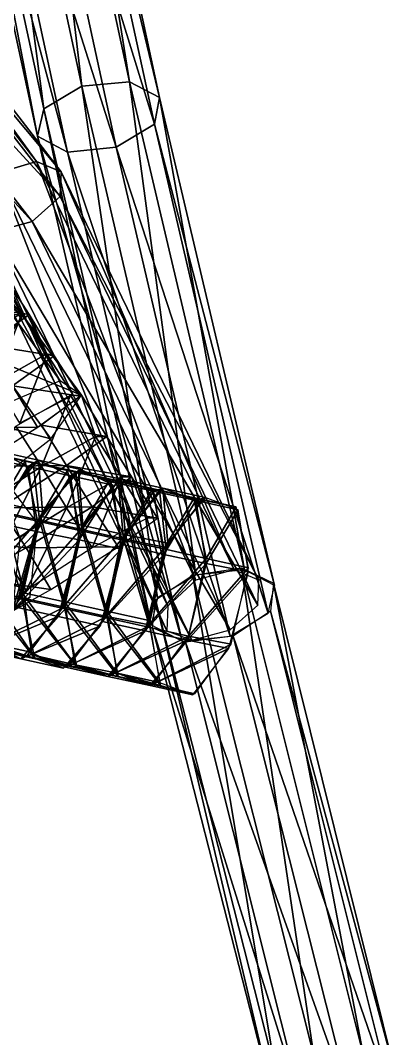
# Model space of a CAD drawing. Extents: x -6.8 to 6.8, y -29 to 29.
# Drawn here: x 0.449 to 1.355, y 8.034 to 10.496 of the extents above; entities that cross this region are included whole.
import ezdxf

# ---------------------------------------------------------------- set-up
doc = ezdxf.new("R2010")
doc.units = 0

msp = doc.modelspace()

# ---------------------------------------------------------------- linework, layer by layer
at = {"layer": 'flower_stems1', "color": 3}
for points in [[(0.45507, 9.78228, 3.14508), (0.31506, 9.94482, 3.01757), (0.26757, 9.80731, 2.89508)], [(0.40502, 9.81732, 3.32757), (0.31506, 9.94482, 3.01757), (0.45507, 9.78228, 3.14508)], [(0.47003, 9.78479, 3.19207), (0.40753, 9.88232, 3.18408), (0.30505, 9.80981, 3.04254)], [(0.32635, 9.72058, 3.51007), (0.39007, 9.88732, 3.37506), (0.45257, 9.78729, 3.38256)], [(0.45257, 9.78729, 3.38256), (0.39007, 9.88732, 3.37506), (0.40753, 9.88232, 3.18408)], [(0.45257, 9.78729, 3.38256), (0.40753, 9.88232, 3.18408), (0.47003, 9.78479, 3.19207)], [(0.45507, 9.78228, 3.14508), (0.26757, 9.80731, 2.89508), (0.38256, 9.6773, 3.00506)], [(0.47003, 9.78479, 3.19207), (0.30505, 9.80981, 3.04254), (0.36755, 9.71112, 3.05004)], [(0.40502, 9.56481, 3.51757), (0.40502, 9.81732, 3.32757), (0.54504, 9.62481, 3.40258)], [(0.54504, 9.62481, 3.40258), (0.40502, 9.81732, 3.32757), (0.45507, 9.78228, 3.14508)], [(0.38757, 9.61981, 3.51757), (0.32635, 9.72058, 3.51007), (0.45257, 9.78729, 3.38256)], [(0.53002, 9.68481, 3.19982), (0.47003, 9.78479, 3.19207), (0.36755, 9.71112, 3.05004)], [(0.59606, 9.58984, 3.22003), (0.45507, 9.78228, 3.14508), (0.38256, 9.6773, 3.00506)], [(0.38757, 9.61981, 3.51757), (0.45257, 9.78729, 3.38256), (0.51257, 9.68981, 3.39007)], [(0.51257, 9.68981, 3.39007), (0.45257, 9.78729, 3.38256), (0.47003, 9.78479, 3.19207)], [(0.54504, 9.62481, 3.40258), (0.45507, 9.78228, 3.14508), (0.59606, 9.58984, 3.22003)], [(0.51257, 9.68981, 3.39007), (0.47003, 9.78479, 3.19207), (0.53002, 9.68481, 3.19982)], [(0.53002, 9.68481, 3.19982), (0.36755, 9.71112, 3.05004), (0.43005, 9.6123, 3.05755)], [(0.52252, 9.48431, 3.07757), (0.38256, 9.6773, 3.00506), (0.23254, 9.55981, 2.98504)], [(0.59606, 9.58984, 3.22003), (0.38256, 9.6773, 3.00506), (0.52252, 9.48431, 3.07757)], [(0.44757, 9.52233, 3.52508), (0.38757, 9.61981, 3.51757), (0.51257, 9.68981, 3.39007)], [(0.59356, 9.58734, 3.20739), (0.53002, 9.68481, 3.19982), (0.43005, 9.6123, 3.05755)], [(0.44757, 9.52233, 3.52508), (0.51257, 9.68981, 3.39007), (0.57598, 9.58984, 3.40008)], [(0.57598, 9.58984, 3.40008), (0.51257, 9.68981, 3.39007), (0.53002, 9.68481, 3.19982)], [(0.57598, 9.58984, 3.40008), (0.53002, 9.68481, 3.19982), (0.59356, 9.58734, 3.20739)], [(0.49005, 9.51232, 3.06506), (0.43005, 9.6123, 3.05755), (0.26757, 9.50982, 3.04504)], [(0.59356, 9.58734, 3.20739), (0.43005, 9.6123, 3.05755), (0.49005, 9.51232, 3.06506)], [(0.50006, 9.41729, 3.53503), (0.43756, 9.51483, 3.52758), (0.57006, 9.58984, 3.41003)], [(0.50006, 9.41729, 3.53503), (0.57006, 9.58984, 3.41003), (0.63006, 9.4898, 3.41754)], [(0.65753, 9.4898, 3.22753), (0.59606, 9.58984, 3.22003), (0.50006, 9.51733, 3.07006)], [(0.63006, 9.4898, 3.41754), (0.57006, 9.58984, 3.41003), (0.59606, 9.58984, 3.22003)], [(0.63006, 9.4898, 3.41754), (0.59606, 9.58984, 3.22003), (0.65753, 9.4898, 3.22753)], [(0.52252, 9.48431, 3.07757), (0.23254, 9.55981, 2.98504), (0.37255, 9.3673, 3.06005)], [(0.49005, 9.51232, 3.06506), (0.26757, 9.50982, 3.04504), (0.33032, 9.40979, 3.05255)], [(0.34002, 9.31481, 3.51257), (0.43756, 9.51483, 3.52758), (0.50006, 9.41729, 3.53503)], [(0.56005, 9.41979, 3.07757), (0.50006, 9.51733, 3.07006), (0.34027, 9.41729, 3.04754)], [(0.65753, 9.4898, 3.22753), (0.50006, 9.51733, 3.07006), (0.56005, 9.41979, 3.07757)], [(0.56005, 9.31732, 3.54254), (0.50006, 9.41729, 3.53503), (0.63006, 9.4898, 3.41754)], [(0.56005, 9.31732, 3.54254), (0.63006, 9.4898, 3.41754), (0.69256, 9.39233, 3.42504)], [(0.71752, 9.39233, 3.23504), (0.65753, 9.4898, 3.22753), (0.56005, 9.41979, 3.07757)], [(0.69256, 9.39233, 3.42504), (0.63006, 9.4898, 3.41754), (0.65753, 9.4898, 3.22753)], [(0.69256, 9.39233, 3.42504), (0.65753, 9.4898, 3.22753), (0.71752, 9.39233, 3.23504)], [(0.37756, 9.44982, 3.29254), (0.35754, 9.45233, 3.07006), (0.46002, 9.4298, 3.12005)], [(0.46002, 9.4298, 3.12005), (0.35754, 9.45233, 3.07006), (0.38757, 9.30731, 2.94781)], [(0.39007, 9.45483, 3.27258), (0.36505, 9.43981, 3.05004), (0.46752, 9.41729, 3.10003)], [(0.46752, 9.41729, 3.10003), (0.36505, 9.43981, 3.05004), (0.38507, 9.28228, 2.94055)], [(0.37506, 9.43231, 3.04754), (0.44757, 9.24481, 2.94708), (0.49005, 9.27984, 3.05255)], [(0.39257, 9.30981, 3.46508), (0.37756, 9.44982, 3.29254), (0.48004, 9.4273, 3.34503)], [(0.48004, 9.4273, 3.34503), (0.37756, 9.44982, 3.29254), (0.46002, 9.4298, 3.12005)], [(0.40252, 9.32983, 3.45526), (0.39007, 9.45483, 3.27258), (0.49255, 9.43231, 3.32257)], [(0.49255, 9.43231, 3.32257), (0.39007, 9.45483, 3.27258), (0.46752, 9.41729, 3.10003)], [(0.50256, 9.30731, 3.50756), (0.40252, 9.32983, 3.45526), (0.49255, 9.43231, 3.32257)], [(0.49255, 9.43231, 3.32257), (0.46752, 9.41729, 3.10003), (0.57006, 9.39483, 3.15258)], [(0.50256, 9.30731, 3.50756), (0.49255, 9.43231, 3.32257), (0.59478, 9.40979, 3.37506)], [(0.59478, 9.40979, 3.37506), (0.49255, 9.43231, 3.32257), (0.57006, 9.39483, 3.15258)], [(0.40002, 9.21807, 3.52258), (0.34002, 9.31481, 3.51257), (0.50006, 9.41729, 3.53503)], [(0.56005, 9.41979, 3.07757), (0.34027, 9.41729, 3.04754), (0.40002, 9.31732, 3.05505)], [(0.46752, 9.41729, 3.10003), (0.38507, 9.28228, 2.94055), (0.48754, 9.25982, 2.99255)], [(0.46002, 9.4298, 3.12005), (0.38757, 9.30731, 2.94781), (0.49005, 9.28479, 3.00006)], [(0.49505, 9.28729, 3.51757), (0.39257, 9.30981, 3.46508), (0.48004, 9.4273, 3.34503)], [(0.62255, 9.31982, 3.08508), (0.56005, 9.41979, 3.07757), (0.40002, 9.31732, 3.05505)], [(0.40002, 9.21807, 3.52258), (0.50006, 9.41729, 3.53503), (0.56005, 9.31732, 3.54254)], [(0.48004, 9.4273, 3.34503), (0.46002, 9.4298, 3.12005), (0.56256, 9.40728, 3.17254)], [(0.56256, 9.40728, 3.17254), (0.46002, 9.4298, 3.12005), (0.49005, 9.28479, 3.00006)], [(0.57006, 9.39483, 3.15258), (0.46752, 9.41729, 3.10003), (0.48754, 9.25982, 2.99255)], [(0.49505, 9.28729, 3.51757), (0.48004, 9.4273, 3.34503), (0.58306, 9.40484, 3.39508)], [(0.58306, 9.40484, 3.39508), (0.48004, 9.4273, 3.34503), (0.56256, 9.40728, 3.17254)], [(0.56256, 9.40728, 3.17254), (0.49005, 9.28479, 3.00006), (0.59252, 9.26232, 3.05255)], [(0.60003, 9.27484, 3.56506), (0.49755, 9.2973, 3.51257), (0.5888, 9.40728, 3.38507)], [(0.71752, 9.39233, 3.23504), (0.56005, 9.41979, 3.07757), (0.62255, 9.31982, 3.08508)], [(0.58306, 9.40484, 3.39508), (0.56256, 9.40728, 3.17254), (0.66503, 9.38482, 3.22503)], [(0.66503, 9.38482, 3.22503), (0.56256, 9.40728, 3.17254), (0.59252, 9.26232, 3.05255)], [(0.59478, 9.40979, 3.37506), (0.57006, 9.39483, 3.15258), (0.67254, 9.37231, 3.2033)], [(0.60003, 9.27484, 3.56506), (0.5888, 9.40728, 3.38507), (0.69006, 9.38732, 3.43579)], [(0.69006, 9.38732, 3.43579), (0.5888, 9.40728, 3.38507), (0.66754, 9.37982, 3.21508)], [(0.57006, 9.39483, 3.15258), (0.48754, 9.25982, 2.99255), (0.59106, 9.2398, 3.04504)], [(0.59729, 9.26483, 3.57006), (0.49505, 9.28729, 3.51757), (0.58306, 9.40484, 3.39508)], [(0.62255, 9.22082, 3.55255), (0.56005, 9.31732, 3.54254), (0.69256, 9.39233, 3.42504)], [(0.67254, 9.37231, 3.2033), (0.57006, 9.39483, 3.15258), (0.59106, 9.2398, 3.04504)], [(0.59729, 9.26483, 3.57006), (0.58306, 9.40484, 3.39508), (0.68505, 9.38232, 3.44604)], [(0.68505, 9.38232, 3.44604), (0.58306, 9.40484, 3.39508), (0.66503, 9.38482, 3.22503)], [(0.66503, 9.38482, 3.22503), (0.59252, 9.26232, 3.05255), (0.69256, 9.2398, 3.10504)], [(0.69757, 9.2423, 3.62005), (0.59729, 9.26483, 3.57006), (0.68505, 9.38232, 3.44604)], [(0.70257, 9.25231, 3.61755), (0.60003, 9.27484, 3.56506), (0.69006, 9.38732, 3.43579)], [(0.62255, 9.22082, 3.55255), (0.69256, 9.39233, 3.42504), (0.75506, 9.29229, 3.43255)], [(0.78002, 9.29229, 3.24255), (0.71752, 9.39233, 3.23504), (0.62255, 9.31982, 3.08508)], [(0.68505, 9.38232, 3.44604), (0.66503, 9.38482, 3.22503), (0.76757, 9.3623, 3.27508)], [(0.76757, 9.3623, 3.27508), (0.66503, 9.38482, 3.22503), (0.69256, 9.2398, 3.10504)], [(0.69006, 9.38732, 3.43579), (0.66754, 9.37982, 3.21508), (0.77008, 9.35729, 3.26507)], [(0.78503, 9.3598, 3.50006), (0.68505, 9.38232, 3.44604), (0.76757, 9.3623, 3.27508)], [(0.69757, 9.2423, 3.62005), (0.68505, 9.38232, 3.44604), (0.78503, 9.3598, 3.50006)], [(0.79254, 9.3648, 3.48754), (0.69006, 9.38732, 3.43579), (0.77008, 9.35729, 3.26507)], [(0.70257, 9.25231, 3.61755), (0.69006, 9.38732, 3.43579), (0.79254, 9.3648, 3.48754)], [(0.75506, 9.29229, 3.43255), (0.69256, 9.39233, 3.42504), (0.71752, 9.39233, 3.23504)], [(0.75506, 9.29229, 3.43255), (0.71752, 9.39233, 3.23504), (0.78002, 9.29229, 3.24255)], [(0.67254, 9.37231, 3.2033), (0.59106, 9.2398, 3.04504), (0.69256, 9.21734, 3.09753)], [(0.77008, 9.35729, 3.26507), (0.66754, 9.37982, 3.21508), (0.69256, 9.2293, 3.10003)], [(0.76757, 9.3623, 3.27508), (0.69256, 9.2398, 3.10504), (0.79504, 9.21856, 3.15502)], [(0.77008, 9.35729, 3.26507), (0.69256, 9.2293, 3.10003), (0.79504, 9.20483, 3.15258)], [(0.80004, 9.22155, 3.67254), (0.69757, 9.2423, 3.62005), (0.78503, 9.3598, 3.50006)], [(0.80505, 9.23205, 3.66754), (0.70257, 9.25231, 3.61755), (0.79254, 9.3648, 3.48754)], [(0.78503, 9.3598, 3.50006), (0.76757, 9.3623, 3.27508), (0.86755, 9.33984, 3.32757)], [(0.86755, 9.33984, 3.32757), (0.76757, 9.3623, 3.27508), (0.79504, 9.21856, 3.15502)], [(0.79254, 9.3648, 3.48754), (0.77008, 9.35729, 3.26507), (0.87255, 9.33483, 3.31756)], [(0.87255, 9.33483, 3.31756), (0.77008, 9.35729, 3.26507), (0.79504, 9.20483, 3.15258)], [(0.88757, 9.33734, 3.55004), (0.78503, 9.3598, 3.50006), (0.86755, 9.33984, 3.32757)], [(0.80004, 9.22155, 3.67254), (0.78503, 9.3598, 3.50006), (0.88757, 9.33734, 3.55004)], [(0.80505, 9.23205, 3.66754), (0.79254, 9.3648, 3.48754), (0.89508, 9.34234, 3.54003)], [(0.89508, 9.34234, 3.54003), (0.79254, 9.3648, 3.48754), (0.87255, 9.33483, 3.31756)], [(0.86755, 9.33984, 3.32757), (0.79504, 9.21856, 3.15502), (0.89752, 9.19482, 3.20629)], [(0.87255, 9.33483, 3.31756), (0.79504, 9.20483, 3.15258), (0.89752, 9.18231, 3.20257)], [(0.88757, 9.33734, 3.55004), (0.86755, 9.33984, 3.32757), (0.97003, 9.31982, 3.38006)], [(0.97003, 9.31982, 3.38006), (0.86755, 9.33984, 3.32757), (0.89752, 9.19482, 3.20629)], [(0.89508, 9.34234, 3.54003), (0.87255, 9.33483, 3.31756), (0.97503, 9.31231, 3.37005)], [(0.97503, 9.31231, 3.37005), (0.87255, 9.33483, 3.31756), (0.89752, 9.18231, 3.20257)], [(0.46252, 9.22033, 3.06506), (0.40002, 9.31732, 3.05505), (0.27008, 9.24481, 3.17504)], [(0.45257, 9.09979, 3.52008), (0.35003, 9.12231, 3.46752), (0.39257, 9.30981, 3.46508)], [(0.45507, 9.12481, 3.52758), (0.35253, 9.14733, 3.47503), (0.40252, 9.32983, 3.45526)], [(0.45257, 9.09979, 3.52008), (0.39257, 9.30981, 3.46508), (0.49505, 9.28729, 3.51757)], [(0.62255, 9.31982, 3.08508), (0.40002, 9.31732, 3.05505), (0.46252, 9.22033, 3.06506)], [(0.46252, 9.1173, 3.53002), (0.40002, 9.21807, 3.52258), (0.56005, 9.31732, 3.54254)], [(0.45507, 9.12481, 3.52758), (0.40252, 9.32983, 3.45526), (0.50256, 9.30731, 3.50756)], [(0.68505, 9.22332, 3.09503), (0.62255, 9.31982, 3.08508), (0.46252, 9.22033, 3.06506)], [(0.46252, 9.1173, 3.53002), (0.56005, 9.31732, 3.54254), (0.62255, 9.22082, 3.55255)], [(0.78002, 9.29229, 3.24255), (0.62255, 9.31982, 3.08508), (0.68505, 9.22332, 3.09503)], [(0.97003, 9.31982, 3.38006), (0.89752, 9.19482, 3.20629), (1.00006, 9.1723, 3.26007)], [(0.97503, 9.31231, 3.37005), (0.89752, 9.18231, 3.20257), (1.00006, 9.16229, 3.25506)], [(0.49005, 9.28479, 3.00006), (0.38757, 9.30731, 2.94781), (0.3468, 9.11981, 2.94927)], [(0.49005, 9.28479, 3.00006), (0.3468, 9.11981, 2.94927), (0.44757, 9.09729, 3.00256)], [(0.59252, 9.26232, 3.05255), (0.49005, 9.28479, 3.00006), (0.44757, 9.09729, 3.00256)], [(0.55505, 9.08984, 3.57507), (0.45257, 9.1123, 3.52258), (0.49755, 9.2973, 3.51257)], [(0.55505, 9.07733, 3.57006), (0.45257, 9.09979, 3.52008), (0.49505, 9.28729, 3.51757)], [(0.55505, 9.07733, 3.57006), (0.49505, 9.28729, 3.51757), (0.59729, 9.26483, 3.57006)], [(0.55505, 9.08984, 3.57507), (0.49755, 9.2973, 3.51257), (0.60003, 9.27484, 3.56506)], [(0.48754, 9.25982, 2.99255), (0.38507, 9.28228, 2.94055), (0.33752, 9.09979, 2.96008)], [(0.48754, 9.25982, 2.99255), (0.33752, 9.09979, 2.96008), (0.43756, 9.07733, 3.01257)], [(0.49005, 9.27984, 3.05255), (0.44757, 9.24481, 2.94708), (0.43005, 9.06732, 3.01507)], [(0.49005, 9.27984, 3.05255), (0.43005, 9.06732, 3.01507), (0.47253, 9.10229, 3.11755)], [(0.59106, 9.2398, 3.04504), (0.48754, 9.25982, 2.99255), (0.43756, 9.07733, 3.01257)], [(0.59252, 9.26232, 3.05255), (0.44757, 9.09729, 3.00256), (0.55004, 9.07482, 3.05505)], [(0.69256, 9.2398, 3.10504), (0.59252, 9.26232, 3.05255), (0.55004, 9.07482, 3.05505)], [(0.65753, 9.06732, 3.62756), (0.55505, 9.08984, 3.57507), (0.60003, 9.27484, 3.56506)], [(0.65753, 9.0548, 3.62255), (0.55505, 9.07733, 3.57006), (0.59729, 9.26483, 3.57006)], [(0.65753, 9.0548, 3.62255), (0.59729, 9.26483, 3.57006), (0.69757, 9.2423, 3.62005)], [(0.65753, 9.06732, 3.62756), (0.60003, 9.27484, 3.56506), (0.70257, 9.25231, 3.61755)], [(0.46252, 9.22033, 3.06506), (0.27008, 9.24481, 3.17504), (0.33178, 9.14733, 3.18255)], [(0.59106, 9.2398, 3.04504), (0.43756, 9.07733, 3.01257), (0.54003, 9.0548, 3.06256)], [(0.69256, 9.21734, 3.09753), (0.59106, 9.2398, 3.04504), (0.54003, 9.0548, 3.06256)], [(0.69256, 9.2398, 3.10504), (0.55004, 9.07482, 3.05505), (0.65252, 9.0523, 3.10504)], [(0.79504, 9.21856, 3.15502), (0.69256, 9.2398, 3.10504), (0.65252, 9.0523, 3.10504)], [(0.76007, 9.04479, 3.67755), (0.65753, 9.06732, 3.62756), (0.70257, 9.25231, 3.61755)], [(0.76007, 9.03479, 3.67504), (0.65753, 9.0548, 3.62255), (0.69757, 9.2423, 3.62005)], [(0.76007, 9.03479, 3.67504), (0.69757, 9.2423, 3.62005), (0.80004, 9.22155, 3.67254)], [(0.76007, 9.04479, 3.67755), (0.70257, 9.25231, 3.61755), (0.80505, 9.23205, 3.66754)], [(0.52252, 9.11981, 3.07257), (0.46252, 9.22033, 3.06506), (0.33178, 9.14733, 3.18255)], [(0.36755, 9.0473, 3.38006), (0.40002, 9.21807, 3.52258), (0.46252, 9.1173, 3.53002)], [(0.68505, 9.22332, 3.09503), (0.46252, 9.22033, 3.06506), (0.52252, 9.11981, 3.07257)], [(0.69256, 9.21734, 3.09753), (0.54003, 9.0548, 3.06256), (0.64257, 9.03228, 3.11505)], [(0.79504, 9.20483, 3.15258), (0.69256, 9.2293, 3.10003), (0.64752, 9.04229, 3.11004)], [(0.79504, 9.21856, 3.15502), (0.65252, 9.0523, 3.10504), (0.75506, 9.02984, 3.15753)], [(0.89752, 9.19482, 3.20629), (0.79504, 9.21856, 3.15502), (0.75506, 9.02984, 3.15753)], [(0.79504, 9.20483, 3.15258), (0.64752, 9.04229, 3.11004), (0.75006, 9.01983, 3.16253)], [(0.89752, 9.18231, 3.20257), (0.79504, 9.20483, 3.15258), (0.75006, 9.01983, 3.16253)], [(0.89752, 9.19482, 3.20629), (0.75506, 9.02984, 3.15753), (0.85504, 9.00732, 3.21008)], [(1.00006, 9.1723, 3.26007), (0.89752, 9.19482, 3.20629), (0.85504, 9.00732, 3.21008)], [(0.89752, 9.18231, 3.20257), (0.75006, 9.01983, 3.16253), (0.85253, 8.99731, 3.21258)], [(1.00006, 9.16229, 3.25506), (0.89752, 9.18231, 3.20257), (0.85253, 8.99731, 3.21258)], [(1.00006, 9.16229, 3.25506), (0.85253, 8.99731, 3.21258), (0.95257, 8.9768, 3.26507)], [(1.00006, 9.1723, 3.26007), (0.85504, 9.00732, 3.21008), (0.95758, 8.9873, 3.26007)], [(0.52252, 9.11981, 3.07257), (0.33178, 9.14733, 3.18255), (0.39257, 9.0473, 3.18908)], [(0.47503, 8.96832, 3.42004), (0.37255, 8.9898, 3.36755), (0.35253, 9.14733, 3.47503)], [(0.47503, 8.96832, 3.42004), (0.35253, 9.14733, 3.47503), (0.45507, 9.12481, 3.52758)], [(0.48254, 8.95483, 3.40008), (0.35003, 9.12231, 3.46752), (0.45257, 9.09979, 3.52008)], [(0.48254, 8.95483, 3.40008), (0.38006, 8.97808, 3.34753), (0.35003, 9.12231, 3.46752)], [(0.58105, 8.93731, 3.46008), (0.47753, 8.96191, 3.41003), (0.45257, 9.1123, 3.52258)], [(0.58105, 8.93731, 3.46008), (0.45257, 9.1123, 3.52258), (0.55505, 9.08984, 3.57507)], [(0.47253, 9.10229, 3.11755), (0.29254, 8.96905, 3.10253), (0.33654, 9.00231, 3.20507)], [(0.47253, 9.10229, 3.11755), (0.43005, 9.06732, 3.01507), (0.29254, 8.96905, 3.10253)], [(0.55004, 9.07482, 3.05505), (0.44757, 9.09729, 3.00256), (0.36004, 8.98059, 3.12506)], [(0.58477, 8.93231, 3.44982), (0.45257, 9.09979, 3.52008), (0.55505, 9.07733, 3.57006)], [(0.58477, 8.93231, 3.44982), (0.48254, 8.95483, 3.40008), (0.45257, 9.09979, 3.52008)], [(0.68255, 8.91729, 3.51257), (0.58105, 8.93731, 3.46008), (0.55505, 9.08984, 3.57507)], [(0.68255, 8.91729, 3.51257), (0.55505, 9.08984, 3.57507), (0.65753, 9.06732, 3.62756)], [(0.54003, 9.0548, 3.06256), (0.43756, 9.07733, 3.01257), (0.34954, 8.97503, 3.14508)], [(0.55004, 9.07482, 3.05505), (0.36004, 8.98059, 3.12506), (0.46252, 8.95733, 3.17504)], [(0.65252, 9.0523, 3.10504), (0.55004, 9.07482, 3.05505), (0.46252, 8.95733, 3.17504)], [(0.68505, 8.90979, 3.50256), (0.58477, 8.93231, 3.44982), (0.55505, 9.07733, 3.57006)], [(0.68505, 8.90979, 3.50256), (0.55505, 9.07733, 3.57006), (0.65753, 9.0548, 3.62255)], [(0.78503, 8.89483, 3.56506), (0.65753, 9.06732, 3.62756), (0.76007, 9.04479, 3.67755)], [(0.78503, 8.89483, 3.56506), (0.68255, 8.91729, 3.51257), (0.65753, 9.06732, 3.62756)], [(0.54003, 9.0548, 3.06256), (0.34954, 8.97503, 3.14508), (0.45007, 8.95233, 3.19555)], [(0.64257, 9.03228, 3.11505), (0.54003, 9.0548, 3.06256), (0.45007, 8.95233, 3.19555)], [(0.65252, 9.0523, 3.10504), (0.46252, 8.95733, 3.17504), (0.56506, 8.93481, 3.22753)], [(0.75006, 9.01983, 3.16253), (0.64752, 9.04229, 3.11004), (0.55755, 8.93231, 3.23754)], [(0.75506, 9.02984, 3.15753), (0.65252, 9.0523, 3.10504), (0.56506, 8.93481, 3.22753)], [(0.78753, 8.88732, 3.55505), (0.65753, 9.0548, 3.62255), (0.76007, 9.03479, 3.67504)], [(0.78753, 8.88732, 3.55505), (0.68505, 8.90979, 3.50256), (0.65753, 9.0548, 3.62255)], [(0.45007, 8.95233, 3.19555), (0.27008, 9.01232, 3.31506), (0.37255, 8.9898, 3.36755)], [(0.45007, 8.95233, 3.19555), (0.34954, 8.97503, 3.14508), (0.27008, 9.01232, 3.31506)], [(0.64257, 9.03228, 3.11505), (0.45007, 8.95233, 3.19555), (0.55255, 8.9298, 3.24755)], [(0.75006, 9.01983, 3.16253), (0.55755, 8.93231, 3.23754), (0.66003, 8.90979, 3.29003)], [(0.75506, 9.02984, 3.15753), (0.56506, 8.93481, 3.22753), (0.66754, 8.91229, 3.28002)], [(0.85253, 8.99731, 3.21258), (0.75006, 9.01983, 3.16253), (0.66003, 8.90979, 3.29003)], [(0.85504, 9.00732, 3.21008), (0.75506, 9.02984, 3.15753), (0.66754, 8.91229, 3.28002)], [(0.46252, 8.95733, 3.17504), (0.27752, 8.99981, 3.29504), (0.38006, 8.97808, 3.34753)], [(0.46252, 8.95733, 3.17504), (0.36004, 8.98059, 3.12506), (0.27752, 8.99981, 3.29504)], [(0.55255, 8.9298, 3.24755), (0.37255, 8.9898, 3.36755), (0.47503, 8.96832, 3.42004)], [(0.55255, 8.9298, 3.24755), (0.45007, 8.95233, 3.19555), (0.37255, 8.9898, 3.36755)], [(0.85253, 8.99731, 3.21258), (0.66003, 8.90979, 3.29003), (0.76257, 8.88732, 3.34252)], [(0.85504, 9.00732, 3.21008), (0.66754, 8.91229, 3.28002), (0.76757, 8.88983, 3.33007)], [(0.95257, 8.9768, 3.26507), (0.85253, 8.99731, 3.21258), (0.76257, 8.88732, 3.34252)], [(0.95758, 8.9873, 3.26007), (0.85504, 9.00732, 3.21008), (0.76757, 8.88983, 3.33007)], [(0.95758, 8.9873, 3.26007), (0.76757, 8.88983, 3.33007), (0.87005, 8.8673, 3.38256)], [(0.56506, 8.93481, 3.22753), (0.46252, 8.95733, 3.17504), (0.38006, 8.97808, 3.34753)], [(0.56506, 8.93481, 3.22753), (0.38006, 8.97808, 3.34753), (0.48254, 8.95483, 3.40008)], [(0.95257, 8.9768, 3.26507), (0.76257, 8.88732, 3.34252), (0.86505, 8.8648, 3.39257)], [(0.66003, 8.90979, 3.29003), (0.47753, 8.96191, 3.41003), (0.58105, 8.93731, 3.46008)], [(0.66003, 8.90979, 3.29003), (0.55755, 8.93231, 3.23754), (0.47753, 8.96191, 3.41003)], [(0.66754, 8.91229, 3.28002), (0.48254, 8.95483, 3.40008), (0.58477, 8.93231, 3.44982)], [(0.66754, 8.91229, 3.28002), (0.56506, 8.93481, 3.22753), (0.48254, 8.95483, 3.40008)], [(0.76257, 8.88732, 3.34252), (0.58105, 8.93731, 3.46008), (0.68255, 8.91729, 3.51257)], [(0.76257, 8.88732, 3.34252), (0.66003, 8.90979, 3.29003), (0.58105, 8.93731, 3.46008)], [(0.76757, 8.88983, 3.33007), (0.58477, 8.93231, 3.44982), (0.68505, 8.90979, 3.50256)], [(0.76757, 8.88983, 3.33007), (0.66754, 8.91229, 3.28002), (0.58477, 8.93231, 3.44982)], [(0.86505, 8.8648, 3.39257), (0.68255, 8.91729, 3.51257), (0.78503, 8.89483, 3.56506)], [(0.86505, 8.8648, 3.39257), (0.76257, 8.88732, 3.34252), (0.68255, 8.91729, 3.51257)], [(0.87005, 8.8673, 3.38256), (0.68505, 8.90979, 3.50256), (0.78753, 8.88732, 3.55505)], [(0.87005, 8.8673, 3.38256), (0.76757, 8.88983, 3.33007), (0.68505, 8.90979, 3.50256)]]:
    msp.add_3dface(points, dxfattribs=at)
at = {"layer": 'stems3', "color": 3}
for points in [[(0.50506, 10.28228, 2.82257), (0.24505, 11.48205, 2.10003), (0.33905, 11.53479, 2.15258)], [(0.59753, 10.33734, 2.87506), (0.33905, 11.53479, 2.15258), (0.45507, 11.54479, 2.13006)], [(0.50506, 10.28228, 2.82257), (0.33905, 11.53479, 2.15258), (0.59753, 10.33734, 2.87506)], [(0.71252, 10.34729, 2.85253), (0.45507, 11.54479, 2.13006), (0.52752, 11.50732, 2.04254)], [(0.59753, 10.33734, 2.87506), (0.45507, 11.54479, 2.13006), (0.71252, 10.34729, 2.85253)], [(0.78503, 10.30981, 2.76507), (0.52752, 11.50732, 2.04254), (0.51257, 11.44482, 1.94055)], [(0.71252, 10.34729, 2.85253), (0.52752, 11.50732, 2.04254), (0.78503, 10.30981, 2.76507)], [(0.49005, 10.2163, 2.72503), (0.23004, 11.41729, 1.99755), (0.24505, 11.48205, 2.10003)], [(0.49005, 10.2163, 2.72503), (0.24505, 11.48205, 2.10003), (0.50506, 10.28228, 2.82257)], [(0.77252, 10.24481, 2.66503), (0.51257, 11.44482, 1.94055), (0.42004, 11.38983, 1.88757)], [(0.78503, 10.30981, 2.76507), (0.51257, 11.44482, 1.94055), (0.77252, 10.24481, 2.66503)], [(0.56256, 10.1773, 2.63757), (0.23004, 11.41729, 1.99755), (0.49005, 10.2163, 2.72503)], [(0.56256, 10.1773, 2.63757), (0.30255, 11.37982, 1.91003), (0.23004, 11.41729, 1.99755)], [(0.68005, 10.18981, 2.61254), (0.42004, 11.38983, 1.88757), (0.30255, 11.37982, 1.91003)], [(0.68005, 10.18981, 2.61254), (0.30255, 11.37982, 1.91003), (0.56256, 10.1773, 2.63757)], [(0.77252, 10.24481, 2.66503), (0.42004, 11.38983, 1.88757), (0.68005, 10.18981, 2.61254)], [(0.39508, 10.12731, 2.85504), (-0.18994, 11.02984, 2.07257), (0.48754, 10.15484, 2.83007)], [(0.48754, 10.15484, 2.83007), (-0.18994, 11.02984, 2.07257), (-0.12994, 11.00982, 1.99755)], [(0.54754, 10.12982, 2.75756), (-0.12994, 11.00982, 1.99755), (-0.13244, 10.94482, 1.92254)], [(0.48754, 10.15484, 2.83007), (-0.12994, 11.00982, 1.99755), (0.54754, 10.12982, 2.75756)], [(0.54504, 10.06982, 2.68005), (-0.13244, 10.94482, 1.92254), (-0.19244, 10.87481, 1.89508)], [(0.54754, 10.12982, 2.75756), (-0.13244, 10.94482, 1.92254), (0.54504, 10.06982, 2.68005)], [(0.47753, 10.00982, 2.64257), (-0.19244, 10.87481, 1.89508), (-0.27746, 10.83734, 1.93005)], [(0.54504, 10.06982, 2.68005), (-0.19244, 10.87481, 1.89508), (0.47753, 10.00982, 2.64257)], [(0.47753, 10.00982, 2.64257), (-0.27746, 10.83734, 1.93005), (0.38507, 9.98455, 2.66754)], [(0.87255, 9.15484, 3.62506), (0.59753, 10.33734, 2.87506), (0.71252, 10.34729, 2.85253)], [(0.87255, 9.15484, 3.62506), (0.71252, 10.34729, 2.85253), (0.99005, 9.16729, 3.60003)], [(0.99005, 9.16729, 3.60003), (0.71252, 10.34729, 2.85253), (0.78503, 10.30981, 2.76507)], [(0.78002, 9.09979, 3.57257), (0.50506, 10.28228, 2.82257), (0.59753, 10.33734, 2.87506)], [(0.78002, 9.09979, 3.57257), (0.59753, 10.33734, 2.87506), (0.87255, 9.15484, 3.62506)], [(1.06256, 9.12982, 3.51257), (0.78503, 10.30981, 2.76507), (0.77252, 10.24481, 2.66503)], [(0.99005, 9.16729, 3.60003), (0.78503, 10.30981, 2.76507), (1.06256, 9.12982, 3.51257)], [(0.76507, 9.03479, 3.47253), (0.49005, 10.2163, 2.72503), (0.50506, 10.28228, 2.82257)], [(0.76507, 9.03479, 3.47253), (0.50506, 10.28228, 2.82257), (0.78002, 9.09979, 3.57257)], [(1.04754, 9.06231, 3.41253), (0.77252, 10.24481, 2.66503), (0.68005, 10.18981, 2.61254)], [(1.06256, 9.12982, 3.51257), (0.77252, 10.24481, 2.66503), (1.04754, 9.06231, 3.41253)], [(0.83978, 8.99481, 3.38507), (0.49005, 10.2163, 2.72503), (0.76507, 9.03479, 3.47253)], [(0.83978, 8.99481, 3.38507), (0.56256, 10.1773, 2.63757), (0.49005, 10.2163, 2.72503)], [(0.95507, 9.00732, 3.36004), (0.68005, 10.18981, 2.61254), (0.56256, 10.1773, 2.63757)], [(0.95507, 9.00732, 3.36004), (0.56256, 10.1773, 2.63757), (0.83978, 8.99481, 3.38507)], [(1.04754, 9.06231, 3.41253), (0.68005, 10.18981, 2.61254), (0.95507, 9.00732, 3.36004)], [(0.87255, 9.14233, 3.59753), (0.39508, 10.12731, 2.85504), (0.48754, 10.15484, 2.83007)], [(0.87255, 9.14233, 3.59753), (0.48754, 10.15484, 2.83007), (0.96502, 9.16729, 3.57257)], [(0.96502, 9.16729, 3.57257), (0.48754, 10.15484, 2.83007), (0.54754, 10.12982, 2.75756)], [(0.80505, 9.07983, 3.56005), (0.32928, 10.06732, 2.81756), (0.39508, 10.12731, 2.85504)], [(0.80505, 9.07983, 3.56005), (0.39508, 10.12731, 2.85504), (0.87255, 9.14233, 3.59753)], [(1.02502, 9.14233, 3.50006), (0.54754, 10.12982, 2.75756), (0.54504, 10.06982, 2.68005)], [(0.96502, 9.16729, 3.57257), (0.54754, 10.12982, 2.75756), (1.02502, 9.14233, 3.50006)], [(0.80255, 9.01983, 3.48504), (0.32513, 10.00732, 2.74005), (0.32928, 10.06732, 2.81756)], [(0.80255, 9.01983, 3.48504), (0.32928, 10.06732, 2.81756), (0.80505, 9.07983, 3.56005)], [(1.02252, 9.08233, 3.42504), (0.54504, 10.06982, 2.68005), (0.47753, 10.00982, 2.64257)], [(1.02502, 9.14233, 3.50006), (0.54504, 10.06982, 2.68005), (1.02252, 9.08233, 3.42504)], [(0.86254, 8.99731, 3.41253), (0.38507, 9.98455, 2.66754), (0.32513, 10.00732, 2.74005)], [(0.86254, 8.99731, 3.41253), (0.32513, 10.00732, 2.74005), (0.80255, 9.01983, 3.48504)], [(0.95507, 9.02233, 3.38757), (0.47753, 10.00982, 2.64257), (0.38507, 9.98455, 2.66754)], [(1.02252, 9.08233, 3.42504), (0.47753, 10.00982, 2.64257), (0.95507, 9.02233, 3.38757)], [(0.95507, 9.02233, 3.38757), (0.38507, 9.98455, 2.66754), (0.86254, 8.99731, 3.41253)], [(1.15753, 7.9923, 4.39257), (0.86505, 9.15484, 3.62255), (0.98254, 9.1723, 3.60253)], [(1.27752, 7.9923, 4.38507), (0.98254, 9.1723, 3.60253), (1.06005, 9.13482, 3.51757)], [(1.15753, 7.9923, 4.39257), (0.98254, 9.1723, 3.60253), (1.27752, 7.9923, 4.38507)], [(1.06506, 7.95233, 4.32757), (0.77502, 9.09478, 3.56506), (0.86505, 9.15484, 3.62255)], [(1.06506, 7.95233, 4.32757), (0.86505, 9.15484, 3.62255), (1.15753, 7.9923, 4.39257)], [(1.35504, 7.94732, 4.30505), (1.06005, 9.13482, 3.51757), (1.05255, 9.06732, 3.42004)], [(1.27752, 7.9923, 4.38507), (1.06005, 9.13482, 3.51757), (1.35504, 7.94732, 4.30505)], [(1.05755, 7.89233, 4.22253), (0.76757, 9.02734, 3.46752), (0.77502, 9.09478, 3.56506)], [(1.05755, 7.89233, 4.22253), (0.77502, 9.09478, 3.56506), (1.06506, 7.95233, 4.32757)], [(1.34777, 7.88732, 4.20104), (1.05255, 9.06732, 3.42004), (0.96252, 9.00732, 3.36254)], [(1.35504, 7.94732, 4.30505), (1.05255, 9.06732, 3.42004), (1.34777, 7.88732, 4.20104)], [(1.13507, 7.84979, 4.14257), (0.76757, 9.02734, 3.46752), (1.05755, 7.89233, 4.22253)], [(1.13507, 7.84979, 4.14257), (0.84729, 8.9923, 3.38256), (0.76757, 9.02734, 3.46752)], [(1.25506, 7.84729, 4.13507), (0.96252, 9.00732, 3.36254), (0.84729, 8.9923, 3.38256)], [(1.25506, 7.84729, 4.13507), (0.84729, 8.9923, 3.38256), (1.13507, 7.84979, 4.14257)], [(1.34777, 7.88732, 4.20104), (0.96252, 9.00732, 3.36254), (1.25506, 7.84729, 4.13507)]]:
    msp.add_3dface(points, dxfattribs=at)

doc.saveas('drawing.dxf')
